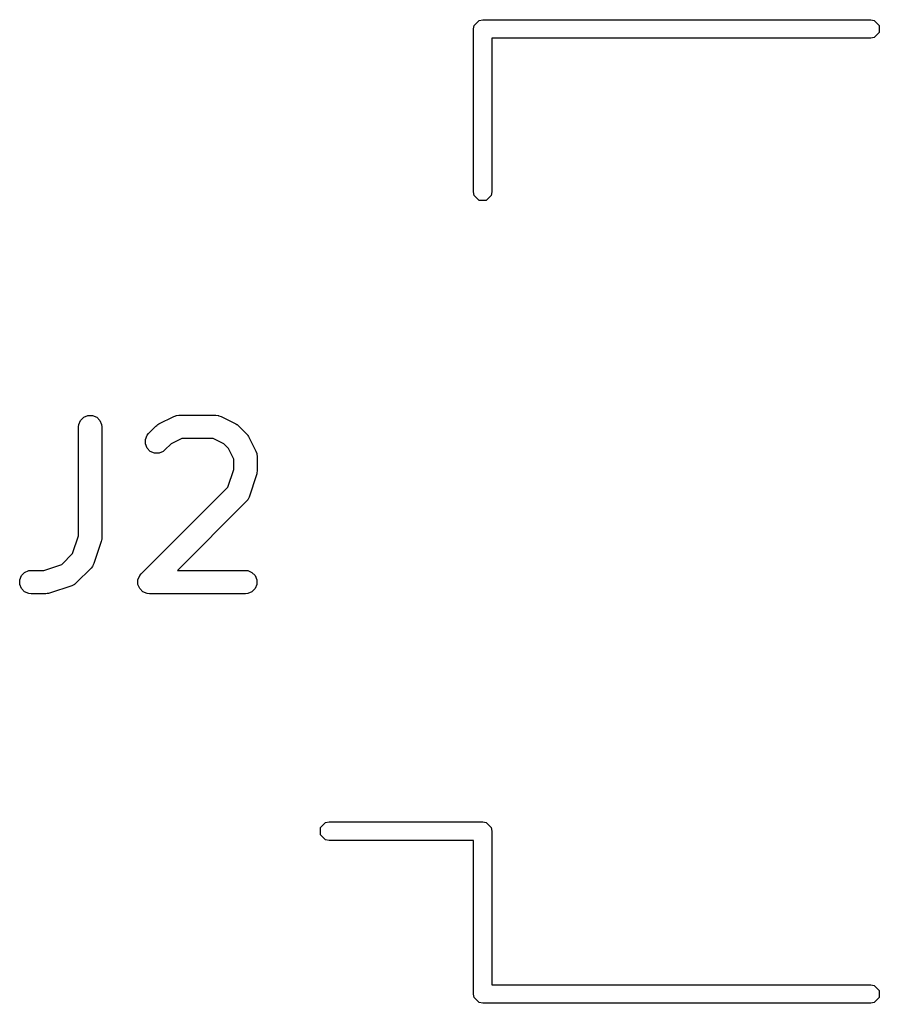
# Model space of a CAD drawing. Extents: x 164.6 to 215.9, y -98.7 to -77.7.
# Drawn here: x 203.75 to 209.29, y -98.7 to -92.36 of the extents above; entities that cross this region are included whole.
import ezdxf

# ---------------------------------------------------------------- set-up
doc = ezdxf.new("R2010")
doc.units = 0
doc.layers.add('BLACK', color=7, linetype='CONTINUOUS')

msp = doc.modelspace()

# ---------------------------------------------------------------- linework, layer by layer
at = {"layer": 'BLACK', "linetype": 'CONTINUOUS'}
for p, q in [((206.679567, -92.397039), (206.712039, -92.364567)), ((206.712039, -92.364567), (206.735, -92.36)), ((206.735, -92.36), (209.235, -92.36)), ((209.235, -92.36), (209.257961, -92.364567)), ((209.257961, -92.364567), (209.290433, -92.397039)), ((206.675, -92.42), (206.679567, -92.397039)), ((206.675, -93.47), (206.675, -92.42)), ((209.290433, -92.397039), (209.290433, -92.442961)), ((209.235, -92.48), (206.795, -92.48)), ((206.795, -92.48), (206.795, -93.47)), ((209.257961, -92.475433), (209.235, -92.48)), ((209.290433, -92.442961), (209.257961, -92.475433)), ((206.679567, -93.492961), (206.675, -93.47)), ((206.712039, -93.525433), (206.679567, -93.492961)), ((206.790433, -93.492961), (206.757961, -93.525433)), ((206.795, -93.47), (206.790433, -93.492961)), ((206.757961, -93.525433), (206.712039, -93.525433)), ((204.131666, -94.984819), (204.133107, -94.970187)), ((204.133107, -94.970187), (204.144306, -94.943151)), ((204.144306, -94.943151), (204.164998, -94.922459)), ((204.164998, -94.922459), (204.192034, -94.91126)), ((204.192034, -94.91126), (204.221298, -94.91126)), ((204.221298, -94.91126), (204.248334, -94.922459)), ((204.248334, -94.922459), (204.269026, -94.943151)), ((204.269026, -94.943151), (204.280225, -94.970187)), ((204.280225, -94.970187), (204.281666, -94.984819)), ((204.635573, -94.974686), (204.636873, -94.973188)), ((204.636873, -94.973188), (204.639132, -94.971766)), ((204.639132, -94.971766), (204.641189, -94.970078)), ((204.641189, -94.970078), (204.643016, -94.96932)), ((204.643016, -94.96932), (204.649316, -94.965356)), ((204.649316, -94.965356), (204.744554, -94.917737)), ((204.744554, -94.917737), (204.758285, -94.912482)), ((204.758285, -94.912482), (204.760974, -94.91229)), ((204.760974, -94.91229), (204.763463, -94.91126)), ((204.763463, -94.91126), (204.778095, -94.909819)), ((204.778095, -94.909819), (205.01619, -94.909819)), ((205.01619, -94.909819), (205.030822, -94.91126)), ((205.030822, -94.91126), (205.033311, -94.912291)), ((205.033311, -94.912291), (205.035999, -94.912482)), ((205.035999, -94.912482), (205.049731, -94.917737)), ((205.049731, -94.917737), (205.144969, -94.965356)), ((205.144969, -94.965356), (205.151268, -94.96932)), ((205.151268, -94.96932), (205.153096, -94.970078)), ((205.153096, -94.970078), (205.155152, -94.971766)), ((205.155152, -94.971766), (205.157412, -94.973188)), ((205.157412, -94.973188), (205.158711, -94.974686)), ((204.131666, -95.686934), (204.131666, -94.984819)), ((204.281666, -94.984819), (204.281666, -95.699104)), ((204.572878, -95.038389), (204.582205, -95.027024)), ((204.582205, -95.027024), (204.629824, -94.979405)), ((204.629824, -94.979405), (204.635573, -94.974686)), ((205.158711, -94.974686), (205.164461, -94.979405)), ((205.164461, -94.979405), (205.21208, -95.027024)), ((205.21208, -95.027024), (205.216798, -95.032773)), ((205.216798, -95.032773), (205.218297, -95.034073)), ((205.218297, -95.034073), (205.219718, -95.036332)), ((205.219718, -95.036332), (205.221407, -95.038389)), ((204.561679, -95.065426), (204.572878, -95.038389)), ((204.561679, -95.094688), (204.561679, -95.065426)), ((204.572878, -95.121725), (204.561679, -95.094688)), ((204.727284, -95.094077), (204.688271, -95.13309)), ((204.7958, -95.059819), (204.727284, -95.094077)), ((204.998485, -95.059819), (204.7958, -95.059819)), ((205.067001, -95.094077), (204.998485, -95.059819)), ((205.097408, -95.124484), (205.067001, -95.094077)), ((205.221407, -95.038389), (205.222164, -95.040216)), ((205.222164, -95.040216), (205.226129, -95.046516)), ((205.226129, -95.046516), (205.273748, -95.141754)), ((204.59357, -95.142417), (204.572878, -95.121725)), ((204.620607, -95.153616), (204.59357, -95.142417)), ((204.649869, -95.153616), (204.620607, -95.153616)), ((204.676906, -95.142417), (204.649869, -95.153616)), ((204.688271, -95.13309), (204.676906, -95.142417)), ((205.131666, -95.193), (205.097408, -95.124484)), ((205.273748, -95.141754), (205.279003, -95.155485)), ((205.279003, -95.155485), (205.279194, -95.158174)), ((205.279194, -95.158174), (205.280225, -95.160663)), ((205.280225, -95.160663), (205.281666, -95.175295)), ((205.131666, -95.258363), (205.131666, -95.193)), ((205.281666, -95.175295), (205.281666, -95.270533)), ((205.093494, -95.372876), (205.131666, -95.258363)), ((205.279466, -95.286995), (205.277817, -95.294251)), ((205.280225, -95.285165), (205.279466, -95.286995)), ((205.280486, -95.282511), (205.280225, -95.285165)), ((205.281077, -95.279914), (205.280486, -95.282511)), ((205.281666, -95.270533), (205.280936, -95.277939)), ((205.280936, -95.277939), (205.281077, -95.279914)), ((205.277817, -95.294251), (205.230198, -95.437107)), ((204.534586, -95.931786), (205.093494, -95.372876)), ((205.21208, -95.466423), (204.768685, -95.909819)), ((205.221408, -95.455058), (205.21208, -95.466423)), ((205.222439, -95.452567), (205.221408, -95.455058)), ((205.224204, -95.450533), (205.222439, -95.452567)), ((205.230198, -95.437107), (205.224204, -95.450533)), ((204.093494, -95.801447), (204.131666, -95.686934)), ((204.277817, -95.722822), (204.230198, -95.865678)), ((204.279466, -95.715566), (204.277817, -95.722822)), ((204.280225, -95.713736), (204.279466, -95.715566)), ((204.280486, -95.711082), (204.280225, -95.713736)), ((204.281077, -95.708485), (204.280486, -95.711082)), ((204.281666, -95.699104), (204.280936, -95.70651)), ((204.280936, -95.70651), (204.281077, -95.708485)), ((204.023295, -95.871647), (204.093494, -95.801447)), ((203.763354, -95.943151), (203.784046, -95.922459)), ((203.784046, -95.922459), (203.811082, -95.91126)), ((203.811082, -95.91126), (203.825714, -95.909819)), ((203.825714, -95.909819), (203.908782, -95.909819)), ((203.908782, -95.909819), (204.023295, -95.871647)), ((204.212081, -95.894993), (204.116842, -95.990233)), ((204.221408, -95.883628), (204.212081, -95.894993)), ((204.222438, -95.881139), (204.221408, -95.883628)), ((204.224204, -95.879104), (204.222438, -95.881139)), ((204.230198, -95.865678), (204.224204, -95.879104)), ((204.768685, -95.909819), (205.206666, -95.909819)), ((205.206666, -95.909819), (205.221298, -95.91126)), ((205.221298, -95.91126), (205.248334, -95.922459)), ((205.248334, -95.922459), (205.269026, -95.943151)), ((203.752155, -95.970187), (203.763354, -95.943151)), ((203.752155, -95.999451), (203.752155, -95.970187)), ((204.51406, -95.970187), (204.525259, -95.943151)), ((204.51406, -95.999451), (204.51406, -95.970187)), ((204.525259, -95.943151), (204.534586, -95.931786)), ((205.269026, -95.943151), (205.280225, -95.970187)), ((205.280225, -95.970187), (205.280225, -95.999451)), ((203.763354, -96.026487), (203.752155, -95.999451)), ((203.784046, -96.047179), (203.763354, -96.026487)), ((203.811082, -96.058378), (203.784046, -96.047179)), ((204.087526, -96.008351), (203.944669, -96.05597)), ((204.100951, -96.002357), (204.087526, -96.008351)), ((204.102986, -96.000591), (204.100951, -96.002357)), ((204.105477, -95.99956), (204.102986, -96.000591)), ((204.116842, -95.990233), (204.105477, -95.99956)), ((204.525259, -96.026487), (204.51406, -95.999451)), ((204.545951, -96.047179), (204.525259, -96.026487)), ((204.572987, -96.058378), (204.545951, -96.047179)), ((205.248334, -96.047179), (205.221298, -96.058378)), ((205.269026, -96.026487), (205.248334, -96.047179)), ((205.280225, -95.999451), (205.269026, -96.026487)), ((203.825714, -96.059819), (203.811082, -96.058378)), ((203.920952, -96.059819), (203.825714, -96.059819)), ((203.928357, -96.059089), (203.920952, -96.059819)), ((203.930332, -96.05923), (203.928357, -96.059089)), ((203.932929, -96.058639), (203.930332, -96.05923)), ((203.935584, -96.058378), (203.932929, -96.058639)), ((203.937415, -96.057619), (203.935584, -96.058378)), ((203.944669, -96.05597), (203.937415, -96.057619)), ((204.587619, -96.059819), (204.572987, -96.058378)), ((205.206666, -96.059819), (204.587619, -96.059819)), ((205.221298, -96.058378), (205.206666, -96.059819)), ((205.689567, -97.567039), (205.722039, -97.534567)), ((205.689567, -97.612961), (205.689567, -97.567039)), ((205.722039, -97.534567), (205.745, -97.53)), ((205.745, -97.53), (206.735, -97.53)), ((206.735, -97.53), (206.757961, -97.534567)), ((206.757961, -97.534567), (206.790433, -97.567039)), ((206.790433, -97.567039), (206.795, -97.59)), ((205.722039, -97.645433), (205.689567, -97.612961)), ((206.795, -97.59), (206.795, -98.58)), ((205.745, -97.65), (205.722039, -97.645433)), ((206.675, -97.65), (205.745, -97.65)), ((206.675, -98.64), (206.675, -97.65)), ((206.795, -98.58), (209.235, -98.58)), ((209.235, -98.58), (209.257961, -98.584567)), ((209.257961, -98.584567), (209.290433, -98.617039)), ((206.679567, -98.662961), (206.675, -98.64)), ((209.290433, -98.617039), (209.290433, -98.662961)), ((206.712039, -98.695433), (206.679567, -98.662961)), ((206.735, -98.7), (206.712039, -98.695433)), ((209.235, -98.7), (206.735, -98.7)), ((209.257961, -98.695433), (209.235, -98.7)), ((209.290433, -98.662961), (209.257961, -98.695433))]:
    msp.add_line(p, q, dxfattribs=at)

doc.saveas('drawing.dxf')
